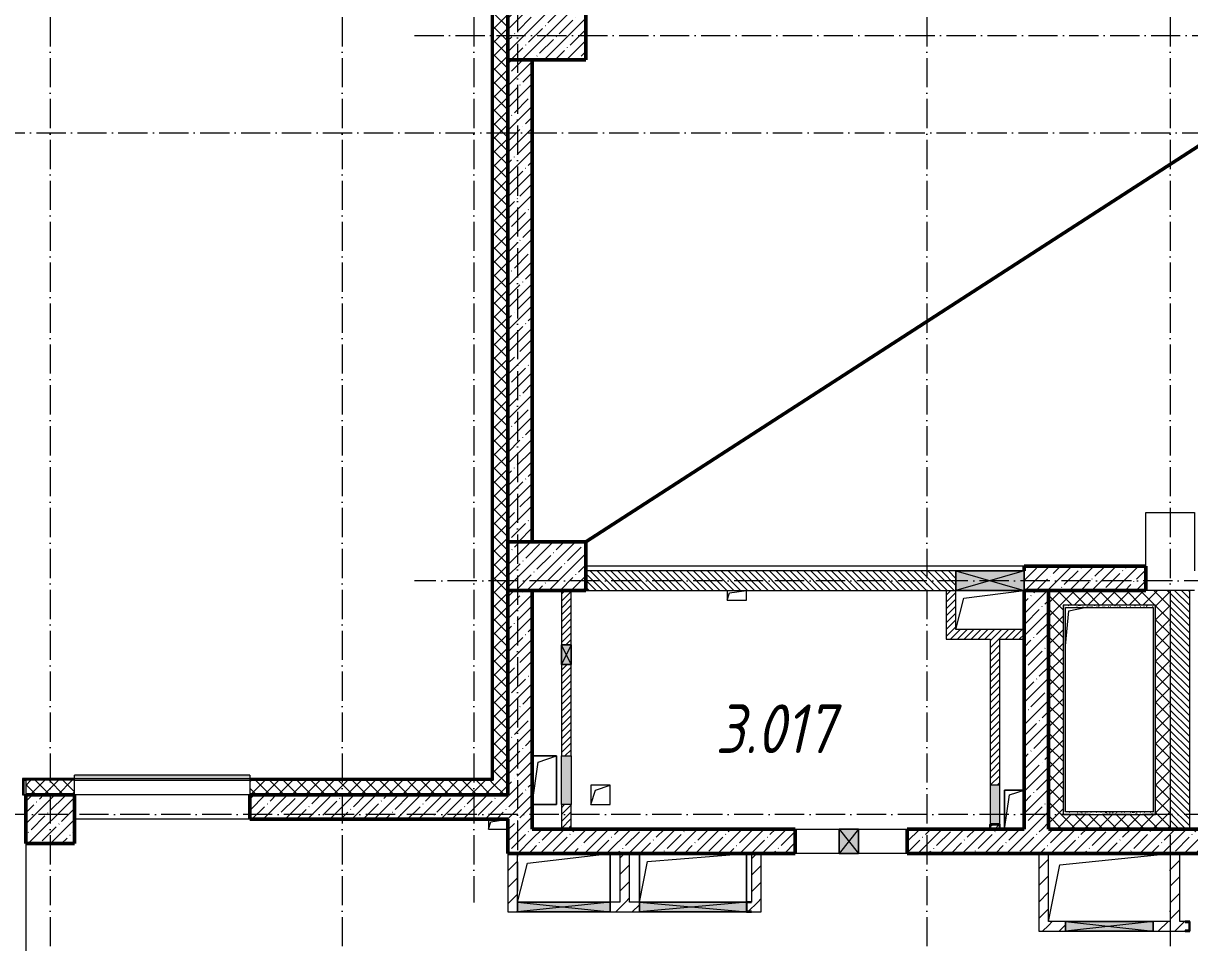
# Model space of a CAD drawing. Header units: millimetres. Extents: x -213536 to 1564669, y 70501 to 942238.
# Drawn here: x 187654 to 199629, y 525279 to 534722 of the extents above; entities that cross this region are included whole.
import ezdxf

# ---------------------------------------------------------------- set-up
doc = ezdxf.new("R2010")
doc.units = ezdxf.units.MM
doc.linetypes.add('50_200_ШТРИХ_1Т_ш5_п1_п1_', pattern=[700, 500, -100, 0, -100])
for name, color, linetype, lineweight in [('A-DETL-____-OTLN-1', 7, 'Continuous', 50), ('A-DETL-GENF-OTLN', 7, 'Continuous', 9), ('A-FLOR-____-OTLN', 7, 'Continuous', 9), ('A-GENM-____-MCUT', 7, 'Continuous', 25), ('A-GENM-____-OTLN', 7, 'Continuous', 9), ('A-GENM-____-OTLN-1', 7, 'Continuous', 25), ('A-GLAZ-____-OTLN', 7, 'Continuous', 9), ('A-WALL-____-MCUT', 7, 'Continuous', 13), ('A-WALL-____-MCUT-1', 7, 'Continuous', 9), ('A-WALL-____-MCUT-2', 7, 'Continuous', 50), ('A-WALL-____-OTLN', 7, 'Continuous', 9), ('A-WALL-____-PATT-1', 7, 'Continuous', 9), ('A-WALL-FNSH-MCUT-1', 7, 'Continuous', 9), ('S-COLS-____-MCUT', 7, 'Continuous', 50), ('S-COLS-____-OTLN', 7, 'Continuous', 9), ('S-GRID-____-OTLN-1', 7, '50_200_ШТРИХ_1Т_ш5_п1_п1_', 9), ('Марки помещений', 7, 'Continuous', 9)]:
    doc.layers.add(name, color=color, linetype=linetype, lineweight=lineweight)
doc.layers.add('A-GLAZ-____-OTLN-1', color=7, linetype='Continuous', lineweight=9, true_color=0xc0c0c0)
doc.layers.add('A-WALL-____-PATT-2', color=7, linetype='Continuous', lineweight=9, true_color=0x787878)
doc.styles.add('ISOCPEUR_I_2', font='isocpeui.ttf', dxfattribs={"width": 0.85, "height": 2.3})
pattern_1 = [(135, (142429.057, 459015.94), (-35.35534, -35.35534), [])]
pattern_2 = [(45, (142429.06, 459015.94), (-114.04925, 114.04925), []), (45, (142543.1, 459015.94), (-114.04925, 114.04925), [201.612, -40.322, 3.353, -36.97])]
pattern_3 = [(45, (142429.057, 459015.94), (-35.35534, 35.35534), [])]
pattern_4 = [(0, (142429.057, 459015.94), (81.28, 20.32), [3.353, -57.607, 3.353, -57.607, -325.12]), (0, (142429.057, 459015.94), (81.28, 20.32), [-121.92, 3.353, -118.567, 3.353, -57.607, -142.24]), (0, (142429.057, 459015.94), (81.28, 20.32), [-304.8, 3.353, -37.287, 3.353, -98.247]), (120, (142459.537, 459026.1), (-58.237636, 60.230545), [3.353, -57.607, 3.353, -57.607, -325.12]), (120, (142459.537, 459026.1), (-58.237636, 60.230545), [-121.92, 3.353, -118.567, 3.353, -57.607, -142.24]), (120, (142459.537, 459026.1), (-58.237636, 60.230545), [-304.8, 3.353, -37.287, 3.353, -98.247]), (240, (142469.697, 459066.74), (-23.042364, -80.550545), [3.353, -57.607, 3.353, -57.607, -325.12]), (240, (142469.697, 459066.74), (-23.042364, -80.550545), [-121.92, 3.353, -118.567, 3.353, -57.607, -142.24]), (240, (142469.697, 459066.74), (-23.042364, -80.550545), [-304.8, 3.353, -37.287, 3.353, -98.247])]
pattern_5 = [(45, (142429.06, 459015.94), (-70.71068, 70.71068), []), (135, (142429.06, 459015.94), (-70.71068, -70.71068), [])]
pattern_6 = [(45, (142429.06, 459015.94), (-84.85281, 84.85281), [])]

# ---------------------------------------------------------------- blocks, each defined once
blk = doc.blocks.new('BSC_Колонна _Прямоугольная - 500х800-V76-АР1_План отверстий 3 этажа в осях 1-64_Ю-ЯЯ')
at = {"layer": 'S-COLS-____-OTLN'}
h = blk.add_hatch(dxfattribs=at)
h.set_pattern_fill('FP_85', color=256, style=0, pattern_type=2)
h.set_pattern_definition([(315, (-75581.04, 50600), (114.04925, 114.04925), []), (315, (-75581.04, 50485.95), (114.04925, 114.04925), [201.613, -40.323, 3.353, -36.97])])
h.paths.add_polyline_path([(-250, -400), (250, -400), (250, 400), (-250, 400)], flags=0)
at = {"layer": 'S-COLS-____-MCUT'}
for p, q in [((250, 400), (-250, 400)), ((-250, 400), (-250, -400)), ((250, -400), (250, 400)), ((-250, -400), (250, -400))]:
    blk.add_line(p, q, dxfattribs=at)
blk = doc.blocks.new('BSC_Колонна _Прямоугольная - 500х800-V77-АР1_План отверстий 3 этажа в осях 1-64_Ю-ЯЯ')
at = {"layer": 'S-COLS-____-OTLN'}
h = blk.add_hatch(dxfattribs=at)
h.set_pattern_fill('FP_86', color=256, style=0, pattern_type=2)
h.set_pattern_definition([(315, (-70131.04, 50600), (114.04925, 114.04925), []), (315, (-70131.04, 50485.95), (114.04925, 114.04925), [201.613, -40.323, 3.353, -36.97])])
h.paths.add_polyline_path([(-250, -400), (250, -400), (250, 400), (-250, 400)], flags=0)
at = {"layer": 'S-COLS-____-MCUT'}
for p, q in [((250, 400), (-250, 400)), ((-250, 400), (-250, -400)), ((250, -400), (250, 400)), ((-250, -400), (250, -400))]:
    blk.add_line(p, q, dxfattribs=at)
blk = doc.blocks.new('BSC_Колонна _Прямоугольная - 500х800-V86-АР1_План отверстий 3 этажа в осях 1-64_Ю-ЯЯ')
at = {"layer": 'S-COLS-____-OTLN'}
for p, q in [((-250, 400), (-200, 400)), ((-250, -400), (-250, 200)), ((250, 150), (250, -400)), ((250, -400), (-250, -400))]:
    blk.add_line(p, q, dxfattribs=at)
blk = doc.blocks.new('BSC_Колонна _Прямоугольная - 500х500-V148-АР1_План отверстий 3 этажа в осях 1-64_Ю-ЯЯ')
at = {"layer": 'S-COLS-____-OTLN'}
h = blk.add_hatch(dxfattribs=at)
h.set_pattern_fill('FP_154', color=256, style=0, pattern_type=2)
h.set_pattern_definition([(45, (-45500, -67531.04), (-114.04925, 114.04925), []), (45, (-45385.95, -67531.04), (-114.04925, 114.04925), [201.613, -40.323, 3.353, -36.97])])
h.paths.add_polyline_path([(-250, -250), (250, -250), (250, 250), (-250, 250)], flags=0)
at = {"layer": 'S-COLS-____-MCUT'}
for p, q in [((250, 250), (-250, 250)), ((-250, 250), (-250, -250)), ((250, -250), (250, 250)), ((-250, -250), (250, -250))]:
    blk.add_line(p, q, dxfattribs=at)
blk = doc.blocks.new('AR_Отверстие Ниша - Лючок-32404808-АР1_План отверстий 3 этажа в осях 1-64_Ю-ЯЯ')
at = {"layer": 'A-GLAZ-____-OTLN'}
blk.add_hatch(color=256, dxfattribs=at).paths.add_polyline_path([(250, 50), (-250, 50), (-250, -50), (250, -50)], flags=0)
for p, q in [((-250, 50), (250, 50)), ((-250, -50), (-250, 50)), ((250, 50), (250, -50)), ((250, -50), (-250, -50))]:
    blk.add_line(p, q, dxfattribs=at)
blk = doc.blocks.new('AR_Отверстие Ниша - Лючок-32404922-АР1_План отверстий 3 этажа в осях 1-64_Ю-ЯЯ')
at = {"layer": 'A-GLAZ-____-OTLN'}
blk.add_hatch(color=256, dxfattribs=at).paths.add_polyline_path([(200, -50), (200, 50), (-200, 50), (-200, -50)], flags=0)
for p, q in [((200, 50), (-200, 50)), ((-200, 50), (-200, -50)), ((-200, -50), (200, -50))]:
    blk.add_line(p, q, dxfattribs=at)
blk = doc.blocks.new('154_Фахверк_СКБ_Швеллер - Тип_100_3960_зеркало-29769493-АР1_План отверстий 3 этажа в осях 1-64_Ю-ЯЯ')
at = {"layer": 'A-GENM-____-MCUT'}
for p, q in [((175, 50), (125, 50)), ((125, 50), (125, -50)), ((128, 47), (175, 47)), ((128, -47), (128, 47)), ((175, 47), (175, 50)), ((125, -50), (175, -50)), ((175, -47), (128, -47)), ((175, -50), (175, -47))]:
    blk.add_line(p, q, dxfattribs=at)
blk = doc.blocks.new('AR_Отверстие прямоугольное _в стене_ - AR_Отверстие прямоугольное _в стене__ВК-32404777-АР1_План отверстий 3 этажа в осях 1-64_Ю-ЯЯ')
at = {"layer": 'A-GLAZ-____-OTLN'}
blk.add_hatch(color=256, dxfattribs=at).paths.add_polyline_path([(100, 50), (-100, 50), (-100, -50), (100, -50)], flags=0)
at = {"layer": 'A-DETL-GENF-OTLN'}
for p, q in [((-100, -50), (-100, 50)), ((-100, 50), (100, 50)), ((100, 50), (-100, -50)), ((-100, 50), (100, -50)), ((100, 50), (-100, 50)), ((-100, 50), (-100, -50)), ((100, 50), (100, -50)), ((100, -50), (100, 50)), ((100, -50), (-100, -50)), ((-100, -50), (100, -50))]:
    blk.add_line(p, q, dxfattribs=at)
blk = doc.blocks.new('AR_Отверстие прямоугольное _в плите_ - AR_Отверстие прямоугольное _в плите_-V169-АР1_План отверстий 3 этажа в осях 1-64_Ю-ЯЯ')
at = {"layer": 'A-GENM-____-OTLN'}
for p, q in [((125, 250), (-125, 250)), ((-63, 188), (125, 250)), ((125, -250), (125, 250)), ((-125, -250), (-63, 188)), ((-125, -250), (125, -250))]:
    blk.add_line(p, q, dxfattribs=at)
blk = doc.blocks.new('AR_Отверстие прямоугольное _в плите_ - AR_Отверстие прямоугольное _в плите_-30459207-АР1_План отверстий 3 этажа в осях 1-64_Ю-ЯЯ')
at = {"layer": 'A-GENM-____-OTLN'}
for p, q in [((100, 100), (-100, 100)), ((-100, 100), (-100, -100)), ((-100, -100), (-50, 50)), ((-50, 50), (100, 100)), ((100, -100), (100, 100)), ((-100, -100), (100, -100))]:
    blk.add_line(p, q, dxfattribs=at)
blk = doc.blocks.new('AR_Отверстие прямоугольное _в плите_ - AR_Отверстие прямоугольное _в плите_-V173-АР1_План отверстий 3 этажа в осях 1-64_Ю-ЯЯ')
at = {"layer": 'A-GENM-____-OTLN'}
for p, q in [((100, 200), (-100, 200)), ((-100, 200), (-100, -200)), ((-100, -200), (-50, 150)), ((-50, 150), (100, 200))]:
    blk.add_line(p, q, dxfattribs=at)
blk = doc.blocks.new('AR_Отверстие прямоугольное _в плите_ - AR_Отверстие прямоугольное _в плите_-30510712-АР1_План отверстий 3 этажа в осях 1-64_Ю-ЯЯ')
at = {"layer": 'A-GENM-____-OTLN'}
for p, q in [((-100, 50), (-100, -50)), ((-100, -50), (-75, 25)), ((-75, 25), (100, 50)), ((-100, -50), (100, -50))]:
    blk.add_line(p, q, dxfattribs=at)
blk = doc.blocks.new('AR_Отверстие прямоугольное _в плите_ - AR_Отверстие прямоугольное _в плите_-V186-АР1_План отверстий 3 этажа в осях 1-64_Ю-ЯЯ')
at = {"layer": 'A-GENM-____-OTLN'}
for p, q in [((-100, 50), (-100, -50)), ((-100, -50), (-75, 25)), ((-75, 25), (100, 50)), ((100, -50), (100, 50)), ((-100, -50), (100, -50))]:
    blk.add_line(p, q, dxfattribs=at)
blk = doc.blocks.new('AR_Отверстие прямоугольное _в плите_ - AR_Отверстие прямоугольное _в плите_-30552508-АР1_План отверстий 3 этажа в осях 1-64_Ю-ЯЯ')
at = {"layer": 'A-GENM-____-OTLN'}
for p, q in [((-550, 250), (-550, -250)), ((-467, 167), (550, 250)), ((550, -250), (550, 250)), ((-550, -250), (-467, 167))]:
    blk.add_line(p, q, dxfattribs=at)
blk = doc.blocks.new('AR_Отверстие прямоугольное _в плите_ - AR_Отверстие прямоугольное _в плите_-30552516-АР1_План отверстий 3 этажа в осях 1-64_Ю-ЯЯ')
at = {"layer": 'A-GENM-____-OTLN'}
for p, q in [((-450, 658), (-417, 1017)), ((-417, 1017), (-250, 1050))]:
    blk.add_line(p, q, dxfattribs=at)
blk = doc.blocks.new('AR_Отверстие прямоугольное _в плите_ - AR_Отверстие прямоугольное _в плите_-30552779-АР1_План отверстий 3 этажа в осях 1-64_Ю-ЯЯ')
at = {"layer": 'A-GENM-____-OTLN'}
for p, q in [((-508, 233), (625, 350)), ((-625, -350), (-508, 233))]:
    blk.add_line(p, q, dxfattribs=at)
blk = doc.blocks.new('AR_Отверстие прямоугольное _в плите_ - AR_Отверстие прямоугольное _в плите_-30552525-АР1_План отверстий 3 этажа в осях 1-64_Ю-ЯЯ')
at = {"layer": 'A-GENM-____-OTLN'}
for p, q in [((-350, -200), (-270, 120)), ((-270, 120), (350, 200))]:
    blk.add_line(p, q, dxfattribs=at)
blk = doc.blocks.new('AR_Отверстие прямоугольное _в плите_ - AR_Отверстие прямоугольное _в плите_-30552717-АР1_План отверстий 3 этажа в осях 1-64_Ю-ЯЯ')
at = {"layer": 'A-GENM-____-OTLN'}
for p, q in [((-375, 150), (475, 250)), ((475, -250), (475, 250)), ((-475, -250), (-375, 150))]:
    blk.add_line(p, q, dxfattribs=at)
blk = doc.blocks.new('AR_Отверстие прямоугольное _в стене__БезПР - AR_Отверстие прямоугольное _в стене__БезПР-30578456-АР1_План отверстий 3 этажа в осях 1-64_Ю-ЯЯ')
at = {"layer": 'A-GLAZ-____-OTLN-1'}
blk.add_hatch(color=256, dxfattribs=at).paths.add_polyline_path([(100, -125), (100, 125), (-100, 125), (-100, -125)], flags=0)
at = {"layer": 'A-DETL-GENF-OTLN'}
for p, q in [((-100, -125), (-100, 125)), ((-100, 125), (100, 125)), ((100, 125), (-100, -125)), ((-100, 125), (100, -125)), ((100, 125), (-100, 125)), ((-100, 125), (-100, -125)), ((100, 125), (100, -125)), ((100, -125), (100, 125)), ((100, -125), (-100, -125)), ((-100, -125), (100, -125))]:
    blk.add_line(p, q, dxfattribs=at)
at = {"layer": 'A-GLAZ-____-OTLN'}
blk.add_line((100, 125), (-100, 125), dxfattribs=at)
blk = doc.blocks.new('Отлив_СКБ - Отлив витража_СФТК-31884011-АР1_План отверстий 3 этажа в осях 1-64_Ю-ЯЯ')
at = {"layer": 'A-GLAZ-____-OTLN-1'}
for points in [[(1800, 2), (1800, 37), (0, 37), (0, 2), (1715, 2)], [(1715, 0), (1800, 0), (1800, 2), (0, 2), (0, 0)]]:
    blk.add_hatch(color=256, dxfattribs=at).paths.add_polyline_path(points, flags=0)
at = {"layer": 'A-GLAZ-____-OTLN'}
for p, q in [((0, 3), (0, 37)), ((1800, 37), (0, 37)), ((0, 2), (1800, 2)), ((1800, 37), (1800, 3)), ((1800, 0), (0, 0))]:
    blk.add_line(p, q, dxfattribs=at)
blk = doc.blocks.new('Стены 11 - Стены 4-31628984-АР1_План отверстий 3 этажа в осях 1-64_Ю-ЯЯ')
at = {"layer": 'A-WALL-____-MCUT'}
for p, q in [((-1829, 41030), (-1829, 41010)), ((-1659, 41030), (-1829, 41030)), ((-1829, 41010), (-1659, 41010)), ((-1659, 41010), (-1659, 41030))]:
    blk.add_line(p, q, dxfattribs=at)
blk = doc.blocks.new('154_Стойка_СКБ_Швеллер - СМ-2180_100-28318692-АР1_План отверстий 3 этажа в осях 1-64_Ю-ЯЯ')
at = {"layer": 'A-GENM-____-MCUT'}
for p, q in [((171, 50), (125, 50)), ((125, 50), (125, -50)), ((129.5, 42.4), (171, 42.4)), ((129.5, -42.4), (129.5, 42.4)), ((171, 42.4), (171, 50)), ((125, -50), (171, -50)), ((171, -42.4), (129.5, -42.4)), ((171, -50), (171, -42.4))]:
    blk.add_line(p, q, dxfattribs=at)
blk = doc.blocks.new('AR_Отверстие прямоугольное _в стене_ - AR_Отверстие прямоугольное _в стене__ОВ-36926784-АР1_План отверстий 3 этажа в осях 1-64_Ю-ЯЯ')
at = {"layer": 'A-GLAZ-____-OTLN'}
blk.add_hatch(color=256, dxfattribs=at).paths.add_polyline_path([(550, -50), (550, 50), (-550, 50), (-550, -50)], flags=0)
at = {"layer": 'A-DETL-GENF-OTLN'}
for p, q in [((-550, -50), (-550, 50)), ((-550, 50), (550, 50)), ((550, 50), (-550, -50)), ((-550, 50), (550, -50)), ((550, 50), (-550, 50)), ((-550, 50), (-550, -50)), ((550, -50), (-550, -50)), ((-550, -50), (550, -50))]:
    blk.add_line(p, q, dxfattribs=at)
blk = doc.blocks.new('AR_Отверстие прямоугольное _в стене__БезПР - AR_Отверстие прямоугольное _в стене__БезПР-36428360-АР1_План отверстий 3 этажа в осях 1-64_Ю-ЯЯ')
at = {"layer": 'A-GLAZ-____-OTLN'}
blk.add_hatch(color=256, dxfattribs=at).paths.add_polyline_path([(450, -50), (450, 50), (-450, 50), (-450, -50), (170, -50)], flags=0)
at = {"layer": 'A-DETL-GENF-OTLN'}
for p, q in [((-450, -50), (-450, 50)), ((-450, 50), (450, 50)), ((450, 50), (-450, -50)), ((-450, 50), (450, -50)), ((450, 50), (-450, 50)), ((-450, 50), (-450, -50)), ((450, 50), (450, -50)), ((450, -50), (450, 50)), ((450, -50), (-450, -50)), ((-450, -50), (450, -50))]:
    blk.add_line(p, q, dxfattribs=at)
at = {"layer": 'A-GLAZ-____-OTLN'}
blk.add_line((450, 50), (-450, 50), dxfattribs=at)
blk = doc.blocks.new('AR_Отверстие прямоугольное _в стене__БезПР - AR_Отверстие прямоугольное _в стене__БезПР-36428394-АР1_План отверстий 3 этажа в осях 1-64_Ю-ЯЯ')
at = {"layer": 'A-GLAZ-____-OTLN'}
blk.add_hatch(color=256, dxfattribs=at).paths.add_polyline_path([(350, -100), (350, 100), (-350, 100), (-350, -100)], flags=0)
at = {"layer": 'A-DETL-GENF-OTLN'}
for p, q in [((-350, -100), (-350, 100)), ((-350, 100), (350, 100)), ((350, 100), (-350, -100)), ((-350, 100), (350, -100)), ((350, 100), (-350, 100)), ((-350, 100), (-350, -100)), ((350, 100), (350, -100)), ((350, -100), (350, 100)), ((350, -100), (-350, -100)), ((-350, -100), (350, -100))]:
    blk.add_line(p, q, dxfattribs=at)
at = {"layer": 'A-GLAZ-____-OTLN'}
blk.add_line((350, 100), (-350, 100), dxfattribs=at)
blk = doc.blocks.new('AR_Отверстие прямоугольное _в стене__БезПР - AR_Отверстие прямоугольное _в стене__БезПР-36428547-АР1_План отверстий 3 этажа в осях 1-64_Ю-ЯЯ')
at = {"layer": 'A-GLAZ-____-OTLN'}
blk.add_hatch(color=256, dxfattribs=at).paths.add_polyline_path([(475, -50), (475, 50), (-475, 50), (-475, -50)], flags=0)
at = {"layer": 'A-DETL-GENF-OTLN'}
for p, q in [((-475, -50), (-475, 50)), ((-475, 50), (475, 50)), ((475, 50), (-475, -50)), ((-475, 50), (475, -50)), ((475, 50), (-475, 50)), ((-475, 50), (-475, -50)), ((475, 50), (475, -50)), ((475, -50), (475, 50)), ((475, -50), (-475, -50)), ((-475, -50), (475, -50))]:
    blk.add_line(p, q, dxfattribs=at)
at = {"layer": 'A-GLAZ-____-OTLN'}
blk.add_line((475, 50), (-475, 50), dxfattribs=at)
blk = doc.blocks.new('154_Фахверк_СКБ_Швеллер - Тип_100_3960_зеркало-36793856-АР1_План отверстий 3 этажа в осях 1-64_Ю-ЯЯ')
at = {"layer": 'A-GENM-____-MCUT'}
for p, q in [((175, 50), (125, 50)), ((125, 50), (125, -50)), ((128, 47), (175, 47)), ((128, -47), (128, 47)), ((175, 47), (175, 50)), ((125, -50), (175, -50)), ((175, -47), (128, -47)), ((175, -50), (175, -47))]:
    blk.add_line(p, q, dxfattribs=at)

msp = doc.modelspace()

# ---------------------------------------------------------------- hatches: boundary and pattern name
at = {"layer": 'A-WALL-____-PATT-1'}
h = msp.add_hatch(dxfattribs=at)
h.set_pattern_fill('FP_4', color=256, style=0, pattern_type=2)
h.set_pattern_definition(pattern_5)
h.paths.add_polyline_path([(192629.1, 526797), (192629.1, 544697), (192479.1, 544697), (192479.1, 526797)], flags=0)
h = msp.add_hatch(dxfattribs=at)
h.set_pattern_fill('FP_12', color=256, style=0, pattern_type=2)
h.set_pattern_definition(pattern_2)
h.paths.add_polyline_path([(192879.1, 529397), (192879.1, 534347), (192629.1, 534347), (192629.1, 529397)], flags=0)
h = msp.add_hatch(dxfattribs=at)
h.set_pattern_fill('FP_9', color=256, style=0, pattern_type=2)
h.set_pattern_definition(pattern_1)
h.paths.add_polyline_path([(197229.1, 528897), (197229.1, 529097), (193429.1, 529097), (193429.1, 528897), (197206.4, 528897)], flags=0)
h = msp.add_hatch(dxfattribs=at)
h.set_pattern_fill('FP_12', color=256, style=0, pattern_type=2)
h.set_pattern_definition(pattern_2)
h.paths.add_polyline_path([(197929.1, 528897), (199179.1, 528897), (199179.1, 529147), (197929.1, 529147), (197929.1, 529097)], flags=0)
h = msp.add_hatch(dxfattribs=at)
h.set_pattern_fill('FP_12', color=256, style=0, pattern_type=2)
h.set_pattern_definition(pattern_2)
h.paths.add_polyline_path([(192629.1, 526197), (192879.1, 526197), (192879.1, 528897), (192629.1, 528897), (192629.1, 526547)], flags=0)
h = msp.add_hatch(dxfattribs=at)
h.set_pattern_fill('FP_8', color=256, style=0, pattern_type=2)
h.set_pattern_definition(pattern_3)
h.paths.add_polyline_path([(193279.1, 526447), (193279.1, 526697), (193179.1, 526697), (193179.1, 526447)], flags=0)
h.paths.add_polyline_path([(193179.1, 527197), (193279.1, 527197), (193279.1, 528137), (193179.1, 528137), (193179.1, 527540.8)], flags=0)
h.paths.add_polyline_path([(193179.1, 528337), (193279.1, 528337), (193279.1, 528897), (193179.1, 528897)], flags=0)
h = msp.add_hatch(dxfattribs=at)
h.set_pattern_fill('FP_8', color=256, style=0, pattern_type=2)
h.set_pattern_definition(pattern_3)
h.paths.add_polyline_path([(197129.1, 528397), (197229.1, 528397), (197229.1, 528897), (197129.1, 528897)], flags=0)
h = msp.add_hatch(dxfattribs=at)
h.set_pattern_fill('FP_12', color=256, style=0, pattern_type=2)
h.set_pattern_definition(pattern_2)
h.paths.add_polyline_path([(197929.1, 526447), (198179.1, 526447), (198179.1, 528897), (197929.1, 528897), (197929.1, 527540.8)], flags=0)
h = msp.add_hatch(dxfattribs=at)
h.set_pattern_fill('FP_4', color=256, style=0, pattern_type=2)
h.set_pattern_definition(pattern_5)
h.paths.add_polyline_path([(198329.1, 526597), (198329.1, 528897), (198179.1, 528897), (198179.1, 526597)], flags=0)
h = msp.add_hatch(dxfattribs=at)
h.set_pattern_fill('FP_4', color=256, style=0, pattern_type=2)
h.set_pattern_definition(pattern_5)
h.paths.add_polyline_path([(198354.1, 528747), (199279.1, 528747), (199279.1, 528897), (198329.1, 528897), (198329.1, 528747)], flags=0)
h = msp.add_hatch(dxfattribs=at)
h.set_pattern_fill('FP_4', color=256, style=0, pattern_type=2)
h.set_pattern_definition(pattern_5)
h.paths.add_polyline_path([(199279.1, 526447), (199429.1, 526447), (199429.1, 528897), (199279.1, 528897), (199279.1, 526597)], flags=0)
h = msp.add_hatch(dxfattribs=at)
h.set_pattern_fill('FP_9', color=256, style=0, pattern_type=2)
h.set_pattern_definition(pattern_1)
h.paths.add_polyline_path([(199629.1, 526447), (199629.1, 528897), (199429.1, 528897), (199429.1, 526447)], flags=0)
h = msp.add_hatch(dxfattribs=at)
h.set_pattern_fill('FP_8', color=256, style=0, pattern_type=2)
h.set_pattern_definition(pattern_3)
h.paths.add_polyline_path([(197679.1, 528397), (197929.1, 528397), (197929.1, 528497), (197229.1, 528497), (197229.1, 528397), (197579.1, 528397)], flags=0)
h = msp.add_hatch(dxfattribs=at)
h.set_pattern_fill('FP_8', color=256, style=0, pattern_type=2)
h.set_pattern_definition(pattern_3)
h.paths.add_polyline_path([(197676.1, 526447), (197676.1, 526494), (197582.1, 526494), (197582.1, 526447), (197629.1, 526447)], flags=0)
h.paths.add_polyline_path([(197679.1, 526897), (197679.1, 528397), (197579.1, 528397), (197579.1, 526897)], flags=0)
h = msp.add_hatch(dxfattribs=at)
h.set_pattern_fill('FP_4', color=256, style=0, pattern_type=2)
h.set_pattern_definition(pattern_5)
h.paths.add_polyline_path([(192479.1, 526797), (192479.1, 526947), (189979.1, 526947), (189979.1, 526797), (192304.1, 526797)], flags=0)
h.paths.add_polyline_path([(188179.1, 526797), (188179.1, 526947), (187679.1, 526947), (187679.1, 526797)], flags=0)
h = msp.add_hatch(dxfattribs=at)
h.set_pattern_fill('FP_12', color=256, style=0, pattern_type=2)
h.set_pattern_definition(pattern_2)
h.paths.add_polyline_path([(192629.1, 526547), (192629.1, 526797), (189979.1, 526797), (189979.1, 526547), (191904, 526547)], flags=0)
h = msp.add_hatch(dxfattribs=at)
h.set_pattern_fill('FP_4', color=256, style=0, pattern_type=2)
h.set_pattern_definition(pattern_5)
h.paths.add_polyline_path([(199254.1, 526447), (199279.1, 526447), (199279.1, 526597), (198179.1, 526597), (198179.1, 526447), (198973.9, 526447)], flags=0)
h = msp.add_hatch(dxfattribs=at)
h.set_pattern_fill('FP_12', color=256, style=0, pattern_type=2)
h.set_pattern_definition(pattern_2)
h.paths.add_polyline_path([(205426.1, 526197), (205679.1, 526197), (205679.1, 526447), (204379.1, 526447), (204379.1, 526197)], flags=0)
h.paths.add_polyline_path([(203379.1, 526197), (203379.1, 526447), (202379.1, 526447), (202379.1, 526197), (202508.8, 526197)], flags=0)
h.paths.add_polyline_path([(200741.4, 526197), (201229.1, 526197), (201229.1, 526447), (196729.1, 526447), (196729.1, 526197), (199857.6, 526197)], flags=0)
h.paths.add_polyline_path([(195129.1, 526197), (195579.1, 526197), (195579.1, 526447), (192879.1, 526447), (192879.1, 526197), (193879.1, 526197)], flags=0)
h = msp.add_hatch(dxfattribs=at)
h.set_pattern_fill('FP_7', color=256, style=0, pattern_type=2)
h.set_pattern_definition(pattern_6)
h.paths.add_polyline_path([(192729.1, 525597), (192729.1, 526197), (192629.1, 526197), (192629.1, 525597)], flags=0)
h = msp.add_hatch(dxfattribs=at)
h.set_pattern_fill('FP_7', color=256, style=0, pattern_type=2)
h.set_pattern_definition(pattern_6)
h.paths.add_polyline_path([(193879.1, 525697), (193879.1, 526197), (193779.1, 526197), (193779.1, 525697)], flags=0)
h = msp.add_hatch(dxfattribs=at)
h.set_pattern_fill('FP_7', color=256, style=0, pattern_type=2)
h.set_pattern_definition(pattern_6)
h.paths.add_polyline_path([(195229.1, 525697), (195229.1, 526197), (195129.1, 526197), (195129.1, 525697)], flags=0)
h = msp.add_hatch(dxfattribs=at)
h.set_pattern_fill('FP_7', color=256, style=0, pattern_type=2)
h.set_pattern_definition(pattern_6)
h.paths.add_polyline_path([(198179.1, 525397), (198179.1, 526197), (198079.1, 526197), (198079.1, 525397)], flags=0)
h = msp.add_hatch(dxfattribs=at)
h.set_pattern_fill('FP_7', color=256, style=0, pattern_type=2)
h.set_pattern_definition(pattern_6)
h.paths.add_polyline_path([(199529.1, 525497), (199529.1, 526197), (199429.1, 526197), (199429.1, 525497)], flags=0)
h = msp.add_hatch(dxfattribs=at)
h.set_pattern_fill('FP_7', color=256, style=0, pattern_type=2)
h.set_pattern_definition(pattern_6)
h.paths.add_polyline_path([(195229.1, 525597), (195229.1, 525697), (195129.1, 525697), (195129.1, 525694), (195082.1, 525694), (195082.1, 525600), (195129.1, 525600), (195129.1, 525597)], flags=0)
h.paths.add_polyline_path([(193679.1, 525597), (193979.1, 525597), (193979.1, 525697), (193679.1, 525697), (193679.1, 525679.6)], flags=0)
h = msp.add_hatch(dxfattribs=at)
h.set_pattern_fill('FP_7', color=256, style=0, pattern_type=2)
h.set_pattern_definition(pattern_6)
h.paths.add_polyline_path([(198354.1, 525397), (198354.1, 525497), (198179.1, 525497), (198179.1, 525397)], flags=0)
h.paths.add_polyline_path([(200375.1, 525397), (200529.1, 525397), (200529.1, 525497), (200375.1, 525497), (200375.1, 525489.4), (200333.6, 525489.4), (200333.6, 525404.6), (200375.1, 525404.6)], flags=0)
h.paths.add_polyline_path([(199254.1, 525397), (199583.1, 525397), (199583.1, 525404.6), (199624.6, 525404.6), (199624.6, 525489.4), (199583.1, 525489.4), (199583.1, 525497), (199254.1, 525497), (199254.1, 525404.6)], flags=0)
at = {"layer": 'A-WALL-____-PATT-2'}
h = msp.add_hatch(dxfattribs=at)
h.set_pattern_fill('FP_155', color=256, style=0, pattern_type=2)
h.set_pattern_definition(pattern_4)
h.paths.add_polyline_path([(198329.1, 526622), (198354.1, 526622), (198354.1, 528747), (198329.1, 528747), (198329.1, 527540.8)], flags=0)
h = msp.add_hatch(dxfattribs=at)
h.set_pattern_fill('FP_155', color=256, style=0, pattern_type=2)
h.set_pattern_definition(pattern_4)
h.paths.add_polyline_path([(198354.1, 528722), (199254.1, 528722), (199254.1, 528747), (198354.1, 528747)], flags=0)
h = msp.add_hatch(dxfattribs=at)
h.set_pattern_fill('FP_155', color=256, style=0, pattern_type=2)
h.set_pattern_definition(pattern_4)
h.paths.add_polyline_path([(199254.1, 526597), (199279.1, 526597), (199279.1, 528747), (199254.1, 528747), (199254.1, 526622)], flags=0)
h = msp.add_hatch(dxfattribs=at)
h.set_pattern_fill('FP_155', color=256, style=0, pattern_type=2)
h.set_pattern_definition(pattern_4)
h.paths.add_polyline_path([(199254.1, 526597), (199254.1, 526622), (198329.1, 526622), (198329.1, 526597), (198973.9, 526597)], flags=0)

# ---------------------------------------------------------------- linework, layer by layer
at = {"layer": 'A-DETL-____-OTLN-1'}
msp.add_line((216329.1, 544197), (193429.1, 529397), dxfattribs=at)
at = {"layer": 'A-FLOR-____-OTLN'}
for p, q in [((197929.1, 529147), (193429.1, 529147)), ((192879.1, 527197), (193129.1, 527197)), ((193129.1, 527197), (193129.1, 526697)), ((197729.1, 526847), (197929.1, 526847)), ((197729.1, 526447), (197729.1, 526847)), ((193129.1, 526697), (192879.1, 526697)), ((187679.1, 526297), (187679.1, 522197)), ((193679.1, 526197), (193679.1, 525697)), ((193979.1, 525697), (193979.1, 526197)), ((195079.1, 526197), (195079.1, 525697))]:
    msp.add_line(p, q, dxfattribs=at)
at = {"layer": 'A-WALL-____-MCUT'}
for p, q in [((197229.1, 529097), (193429.1, 529097)), ((193429.1, 528897), (197229.1, 528897)), ((199629.1, 528897), (199429.1, 528897)), ((199429.1, 528897), (199429.1, 526447)), ((199629.1, 526447), (199629.1, 528897))]:
    msp.add_line(p, q, dxfattribs=at)
at = {"layer": 'A-WALL-____-MCUT-1'}
for p, q in [((192467.1, 544947), (192467.1, 526959)), ((192473.1, 544947), (192473.1, 526953)), ((192479.1, 544697), (192479.1, 526947)), ((199429.1, 528897), (199179.1, 528897)), ((198329.1, 528747), (198329.1, 526597)), ((199279.1, 528747), (198329.1, 528747)), ((199279.1, 526597), (199279.1, 528747)), ((188179.1, 526959), (187664.1, 526959)), ((188179.1, 526953), (187664.1, 526953)), ((188179.1, 526947), (187679.1, 526947)), ((187679.1, 526947), (187679.1, 526797)), ((188179.1, 526797), (188179.1, 526947)), ((192467.1, 526959), (189979.1, 526959)), ((192473.1, 526953), (189979.1, 526953)), ((189979.1, 526947), (189979.1, 526797)), ((198329.1, 526597), (199279.1, 526597))]:
    msp.add_line(p, q, dxfattribs=at)
at = {"layer": 'A-WALL-____-MCUT-2'}
for p, q in [((192629.1, 534347), (192629.1, 529397)), ((192879.1, 529397), (192879.1, 534347)), ((199179.1, 529147), (197929.1, 529147)), ((197929.1, 529147), (197929.1, 529097)), ((199179.1, 528897), (199179.1, 529147)), ((192629.1, 528897), (192629.1, 526797)), ((192879.1, 526447), (192879.1, 528897)), ((197929.1, 528897), (197929.1, 526447)), ((197929.1, 528897), (199179.1, 528897)), ((198179.1, 526447), (198179.1, 528897)), ((189979.1, 526797), (189979.1, 526547)), ((192629.1, 526797), (189979.1, 526797)), ((189979.1, 526547), (192629.1, 526547)), ((192629.1, 526547), (192629.1, 526197)), ((195579.1, 526447), (192879.1, 526447)), ((195579.1, 526197), (195579.1, 526447)), ((197579.1, 526447), (196729.1, 526447)), ((196729.1, 526447), (196729.1, 526197)), ((197676.1, 526447), (197582.1, 526447)), ((197929.1, 526447), (197679.1, 526447)), ((199979.1, 526447), (198179.1, 526447)), ((192629.1, 526197), (195579.1, 526197)), ((196729.1, 526197), (201229.1, 526197))]:
    msp.add_line(p, q, dxfattribs=at)
at = {"layer": 'A-WALL-____-OTLN'}
for p, q in [((188179.1, 526947), (189979.1, 526947)), ((187679.1, 526797), (187664.1, 526797)), ((189979.1, 526797), (188179.1, 526797)), ((189979.1, 526547), (188179.1, 526547)), ((195579.1, 526447), (196030.5, 526447)), ((196230.5, 526447), (196729.1, 526447)), ((196030.5, 526197), (195579.1, 526197)), ((196729.1, 526197), (196230.5, 526197))]:
    msp.add_line(p, q, dxfattribs=at)
at = {"layer": 'A-WALL-FNSH-MCUT-1'}
for p, q in [((192459.1, 544947), (192459.1, 526967)), ((193179.1, 528897), (193179.1, 528337)), ((193279.1, 528337), (193279.1, 528897)), ((197129.1, 528897), (197129.1, 528397)), ((197229.1, 528497), (197229.1, 528897)), ((197229.1, 528897), (197229.1, 528897)), ((198354.1, 526622), (198354.1, 528722)), ((198354.1, 528722), (199254.1, 528722)), ((199254.1, 528722), (199254.1, 526622)), ((197929.1, 528497), (197229.1, 528497)), ((197129.1, 528397), (197579.1, 528397)), ((197579.1, 528397), (197579.1, 526897)), ((197679.1, 526897), (197679.1, 528397)), ((197679.1, 528397), (197929.1, 528397)), ((193179.1, 528137), (193179.1, 527197)), ((193279.1, 527197), (193279.1, 528137)), ((188179.1, 526967), (187664.1, 526967)), ((187664.1, 526967), (187664.1, 526947)), ((187664.1, 526947), (187679.1, 526947)), ((188179.1, 526947), (188179.1, 526967)), ((192459.1, 526967), (189979.1, 526967)), ((189979.1, 526967), (189979.1, 526947)), ((189979.1, 526947), (192479.1, 526947)), ((193179.1, 526697), (193179.1, 526447)), ((193279.1, 526447), (193279.1, 526697)), ((199254.1, 526622), (198354.1, 526622)), ((192629.1, 526197), (192629.1, 525597)), ((192729.1, 525697), (192729.1, 526197)), ((193779.1, 526197), (193779.1, 525697)), ((193879.1, 525697), (193879.1, 526197)), ((195129.1, 526197), (195129.1, 525697)), ((195229.1, 525597), (195229.1, 526197)), ((198079.1, 526197), (198079.1, 525397)), ((198179.1, 525497), (198179.1, 526197)), ((199429.1, 526197), (199429.1, 525497)), ((199529.1, 525497), (199529.1, 526197)), ((192629.1, 525597), (192729.1, 525597)), ((193779.1, 525697), (193679.1, 525697)), ((193679.1, 525597), (193979.1, 525597)), ((193979.1, 525697), (193879.1, 525697)), ((195129.1, 525597), (195229.1, 525597)), ((198354.1, 525497), (198179.1, 525497)), ((199429.1, 525497), (199254.1, 525497)), ((199583.1, 525497), (199529.1, 525497)), ((198079.1, 525397), (198354.1, 525397)), ((199254.1, 525397), (199583.1, 525397))]:
    msp.add_line(p, q, dxfattribs=at)
at = {"layer": 'S-GRID-____-OTLN-1', "color": 251, "ltscale": 0.6, "true_color": 0x636466}
for p, q in [((187929.1, 549908.8), (187929.1, 511907.5)), ((190929.1, 549908.8), (190929.1, 511907.5)), ((192279.1, 549908.8), (192279.1, 525691.4)), ((196929.1, 549908.8), (196929.1, 511907.5)), ((199429.1, 549908.8), (199429.1, 511907.5)), ((192729.1, 549635.4), (192729.1, 525691.4)), ((191671.1, 534597), (246503.5, 534597)), ((176866.5, 533597), (246503.5, 533597)), ((246503.5, 528997), (191671.1, 528997)), ((246503.5, 526597), (137760.3, 526597))]:
    msp.add_line(p, q, dxfattribs=at)

# ---------------------------------------------------------------- block references
at = {"layer": 'A-GENM-____-OTLN'}
for name, p in [('AR_Отверстие прямоугольное _в плите_ - AR_Отверстие прямоугольное _в плите_-V186-АР1_План отверстий 3 этажа в осях 1-64_Ю-ЯЯ', (194979.1, 528847)), ('AR_Отверстие прямоугольное _в плите_ - AR_Отверстие прямоугольное _в плите_-30552525-АР1_План отверстий 3 этажа в осях 1-64_Ю-ЯЯ', (197579.1, 528697)), ('AR_Отверстие прямоугольное _в плите_ - AR_Отверстие прямоугольное _в плите_-30552516-АР1_План отверстий 3 этажа в осях 1-64_Ю-ЯЯ', (198804.1, 527672)), ('AR_Отверстие прямоугольное _в плите_ - AR_Отверстие прямоугольное _в плите_-V169-АР1_План отверстий 3 этажа в осях 1-64_Ю-ЯЯ', (193004.1, 526947)), ('AR_Отверстие прямоугольное _в плите_ - AR_Отверстие прямоугольное _в плите_-30459207-АР1_План отверстий 3 этажа в осях 1-64_Ю-ЯЯ', (193579.1, 526797)), ('AR_Отверстие прямоугольное _в плите_ - AR_Отверстие прямоугольное _в плите_-V173-АР1_План отверстий 3 этажа в осях 1-64_Ю-ЯЯ', (197829.1, 526647)), ('AR_Отверстие прямоугольное _в плите_ - AR_Отверстие прямоугольное _в плите_-30510712-АР1_План отверстий 3 этажа в осях 1-64_Ю-ЯЯ', (192529.1, 526497)), ('AR_Отверстие прямоугольное _в плите_ - AR_Отверстие прямоугольное _в плите_-30552717-АР1_План отверстий 3 этажа в осях 1-64_Ю-ЯЯ', (193204.1, 525947)), ('AR_Отверстие прямоугольное _в плите_ - AR_Отверстие прямоугольное _в плите_-30552508-АР1_План отверстий 3 этажа в осях 1-64_Ю-ЯЯ', (194529.1, 525947)), ('AR_Отверстие прямоугольное _в плите_ - AR_Отверстие прямоугольное _в плите_-30552779-АР1_План отверстий 3 этажа в осях 1-64_Ю-ЯЯ', (198804.1, 525847))]:
    msp.add_blockref(name, p, dxfattribs=at)
at = {"layer": 'A-GENM-____-OTLN-1'}
for name, p, rotation in [('154_Фахверк_СКБ_Швеллер - Тип_100_3960_зеркало-29769493-АР1_План отверстий 3 этажа в осях 1-64_Ю-ЯЯ', (197629.1, 526622), 270), ('154_Стойка_СКБ_Швеллер - СМ-2180_100-28318692-АР1_План отверстий 3 этажа в осях 1-64_Ю-ЯЯ', (199754.1, 525447), 180)]:
    msp.add_blockref(name, p, dxfattribs=dict(at, rotation=rotation))
msp.add_blockref('154_Фахверк_СКБ_Швеллер - Тип_100_3960_зеркало-36793856-АР1_План отверстий 3 этажа в осях 1-64_Ю-ЯЯ', (194954.1, 525647), dxfattribs=at)
at = {"layer": 'A-GLAZ-____-OTLN'}
for name, p in [('AR_Отверстие прямоугольное _в стене__БезПР - AR_Отверстие прямоугольное _в стене__БезПР-36428394-АР1_План отверстий 3 этажа в осях 1-64_Ю-ЯЯ', (197579.1, 528997)), ('Отлив_СКБ - Отлив витража_СФТК-31884011-АР1_План отверстий 3 этажа в осях 1-64_Ю-ЯЯ', (188179.1, 526964)), ('AR_Отверстие прямоугольное _в стене__БезПР - AR_Отверстие прямоугольное _в стене__БезПР-30578456-АР1_План отверстий 3 этажа в осях 1-64_Ю-ЯЯ', (196130.5, 526322)), ('AR_Отверстие прямоугольное _в стене__БезПР - AR_Отверстие прямоугольное _в стене__БезПР-36428547-АР1_План отверстий 3 этажа в осях 1-64_Ю-ЯЯ', (193204.1, 525647)), ('AR_Отверстие прямоугольное _в стене_ - AR_Отверстие прямоугольное _в стене__ОВ-36926784-АР1_План отверстий 3 этажа в осях 1-64_Ю-ЯЯ', (194529.1, 525647)), ('AR_Отверстие прямоугольное _в стене__БезПР - AR_Отверстие прямоугольное _в стене__БезПР-36428360-АР1_План отверстий 3 этажа в осях 1-64_Ю-ЯЯ', (198804.1, 525447))]:
    msp.add_blockref(name, p, dxfattribs=at)
at = {"layer": 'A-GLAZ-____-OTLN', "rotation": 270}
for name, p in [('AR_Отверстие прямоугольное _в стене_ - AR_Отверстие прямоугольное _в стене__ВК-32404777-АР1_План отверстий 3 этажа в осях 1-64_Ю-ЯЯ', (193229.1, 528237)), ('AR_Отверстие Ниша - Лючок-32404808-АР1_План отверстий 3 этажа в осях 1-64_Ю-ЯЯ', (193229.1, 526947)), ('AR_Отверстие Ниша - Лючок-32404922-АР1_План отверстий 3 этажа в осях 1-64_Ю-ЯЯ', (197629.1, 526697))]:
    msp.add_blockref(name, p, dxfattribs=at)
at = {"layer": 'A-WALL-____-OTLN', "rotation": 89.9999999999999}
msp.add_blockref('Стены 11 - Стены 4-31628984-АР1_План отверстий 3 этажа в осях 1-64_Ю-ЯЯ', (228674.3, 528625.5), dxfattribs=at)
at = {"layer": 'S-COLS-____-OTLN'}
for name, p, rotation in [('BSC_Колонна _Прямоугольная - 500х800-V76-АР1_План отверстий 3 этажа в осях 1-64_Ю-ЯЯ', (193029.1, 534597), 89.9999999999999), ('BSC_Колонна _Прямоугольная - 500х800-V86-АР1_План отверстий 3 этажа в осях 1-64_Ю-ЯЯ', (199429.1, 529297), 180), ('BSC_Колонна _Прямоугольная - 500х800-V77-АР1_План отверстий 3 этажа в осях 1-64_Ю-ЯЯ', (193029.1, 529147), 89.9999999999999)]:
    msp.add_blockref(name, p, dxfattribs=dict(at, rotation=rotation))
msp.add_blockref('BSC_Колонна _Прямоугольная - 500х500-V148-АР1_План отверстий 3 этажа в осях 1-64_Ю-ЯЯ', (187929.1, 526547), dxfattribs=at)

# ---------------------------------------------------------------- texts
at = {"layer": 'Марки помещений', "insert": (194759.8, 527726.8), "char_height": 500, "width": 737.552, "attachment_point": 1, "style": 'ISOCPEUR_I_2'}
msp.add_mtext('3.017', dxfattribs=at)

doc.saveas('drawing.dxf')
